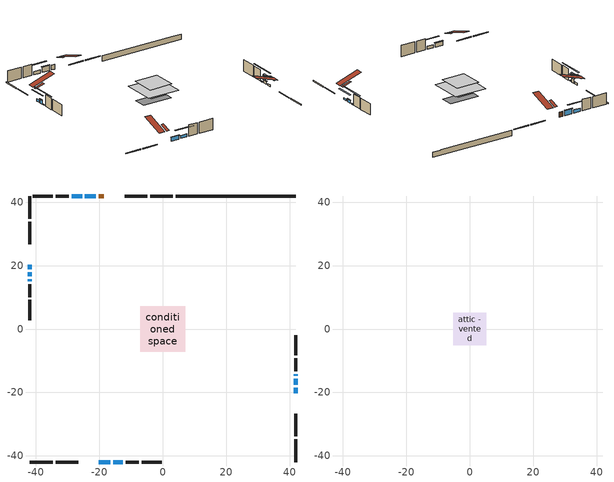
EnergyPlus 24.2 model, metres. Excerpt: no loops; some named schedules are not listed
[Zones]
conditioned space
 floor outside (Floor1 construction): -3.43,-3.43 -3.43,3.43 3.43,3.43 3.43,-3.43 z0.55
 floor adiabatic (AdiabaticFloorConstruction): -7.12,-7.12 -7.12,7.12 7.12,7.12 7.12,-7.12 z2.99
 floor foundation (Slab1 construction): -6.64,-2.81 -6.64,2.81 6.64,2.81 6.64,-2.81 z-1.74
 wall outside (RimJoist1 construction): 3.18,41.91 -4.02,41.91 / -41.91,-41.91 -34.71,-41.91 / -41.91,41.91 -41.91,34.71 / 41.91,-41.91 41.91,-34.71 z0.55:0.85
 wall outside (RimJoist2 construction): -4.95,41.91 -12.03,41.91 / -33.78,-41.91 -26.69,-41.91 / -41.91,33.78 -41.91,26.69 / 41.91,-33.78 41.91,-26.69 z0.55:0.85
 wall outside (AdiabaticWallConstruction 1): -18.54,41.91 -20.2,41.91 z0.55:2.58
 wall outside (AdiabaticWallConstruction): 41.91,-20.19 41.91,-18.44 z0.55:1.31; -41.91,20.19 -41.91,18.77 z0.55:1.48; 41.91,-17.51 41.91,-15.7 z0.55:1.73; -21.13,41.91 -24.5,41.91 z0.55:2.74; -20.19,-41.91 -16.47,-41.91 z0.55:2.17; -41.91,17.84 -41.91,16.56 z0.55:2.22; 41.91,-14.77 41.91,-14.22 / -41.91,15.63 -41.91,15.07 z0.55:0.91; -25.43,41.91 -28.68,41.91 z0.55:1.96; -15.54,-41.91 -12.61,-41.91 z0.55:1.82
 wall outside (Wall1 construction): -29.6,41.91 -33.68,41.91 / -11.68,-41.91 -7.61,-41.91 / -41.91,14.15 -41.91,10.08 / 41.91,-13.29 41.91,-9.22 z0.55:5.43
 wall outside (Wall2 construction): -34.61,41.91 -40.98,41.91 / -6.68,-41.91 -0.31,-41.91 / -41.91,9.15 -41.91,2.77 / 41.91,-8.29 41.91,-1.92 z0.55:5.43
 wall foundation (FoundationWall1 construction): 4.11,41.91,-1.74 4.11,41.91,0.55 38.13,41.91,0.55 38.13,41.91,0.44 41.91,41.91,0.44 41.91,41.91,-1.74
 window (WindowConstruction): 41.91,-20.19 41.91,-18.44 z0.55:1.31
 window (WindowConstruction 3): -41.91,20.19 -41.91,18.77 z0.55:1.48
 window (WindowConstruction 4): 41.91,-17.51 41.91,-15.7 z0.55:1.73
 window (WindowConstruction 5): -21.13,41.91 -24.5,41.91 z0.55:2.74
 window (WindowConstruction 6): -20.19,-41.91 -16.47,-41.91 z0.55:2.17
 window (WindowConstruction 7): -41.91,17.84 -41.91,16.56 z0.55:2.22
 window (WindowConstruction 8): 41.91,-14.77 41.91,-14.22 z0.55:0.91
 window (WindowConstruction 9): -41.91,15.63 -41.91,15.08 z0.55:0.91
 window (WindowConstruction 1): -25.43,41.91 -28.67,41.91 z0.55:1.96
 window (WindowConstruction 2): -15.54,-41.91 -12.61,-41.91 z0.55:1.82
 door (Door): -18.54,41.91 -20.2,41.91 z0.55:2.58
 ceiling adiabatic (AdiabaticFloorConstruction): 7.12,-7.12 7.12,7.12 -7.12,7.12 -7.12,-7.12 z2.99
 roof outside (Roof2 construction): -17.61,41.91,5.43 -17.61,37.92,6.75 -16.56,37.92,6.75 -16.56,41.91,5.43; -21.12,-41.91,5.43 -21.12,-37.92,6.75 -22.17,-37.92,6.75 -22.17,-41.91,5.43; -41.91,21.12,5.43 -37.92,21.12,6.75 -37.92,22.17,6.75 -41.91,22.17,5.43; 41.91,-21.12,5.43 37.92,-21.12,6.75 37.92,-22.17,6.75 41.91,-22.17,5.43
attic - vented
 floor to conditioned space (Floor2 construction Reversed): -5.19,-5.19 -5.19,5.19 5.19,5.19 5.19,-5.19 z5.43
 roof outside (Roof1 construction): -15.63,41.91,5.43 -15.63,31.79,8.8 -12.96,31.79,8.8 -12.96,41.91,5.43; -23.1,-41.91,5.43 -23.1,-31.79,8.8 -25.76,-31.79,8.8 -25.76,-41.91,5.43; -41.91,23.1,5.43 -31.79,23.1,8.8 -31.79,25.76,8.8 -41.91,25.76,5.43; 41.91,-23.1,5.43 31.79,-23.1,8.8 31.79,-25.76,8.8 41.91,-25.76,5.43
shading: 41.91,-15.5 41.91,-23.13 42.32,-23.13 42.32,-15.5 z4.25; -41.91,15.83 -41.91,23.13 -42.32,23.13 -42.32,15.83 z4.42; 41.91,-15.5 41.91,-17.71 42.32,-17.71 42.32,-15.5 z1.93; -24.7,41.91 -20.93,41.91 -20.93,42.32 -24.7,42.32 z2.95; -16.26,-41.91 -20.39,-41.91 -20.39,-42.32 -16.26,-42.32 z2.37; -41.91,16.36 -41.91,18.04 -42.32,18.04 -42.32,16.36 z2.42; 41.91,-8.84 41.91,-20.15 42.32,-20.15 42.32,-8.84 z6.29; -41.91,9.7 -41.91,21.01 -42.32,21.01 -42.32,9.7 z6.29; -31.62,41.91 -22.49,41.91 -22.49,42.32 -31.62,42.32 z4.9; -9.67,-41.91 -18.48,-41.91 -18.48,-42.32 -9.67,-42.32 z4.76
[Building]
Building 1: Terrain=Suburbs
[Site:Location]
Toronto Intl AP_ON: Latitude {deg}=43.68; Longitude {deg}=-79.63; Time Zone {hr}=-5; Elevation {m}=173; Keep Site Location Information=Yes
[Site:GroundTemperature:Shallow]
4.59119, 2.66285, 2.50842, 3.42352, 7.09712, 10.7536, 13.9236, 15.9317, 16.1023, 14.4691, 11.3799, 7.83558
[Site:WaterMainsTemperature]
Calculation Method=Schedule; Temperature Schedule=mains temperature schedule
[Material] Roughness=Rough; Thermal Absorptance=0.9
Name | Thickness {m} | Conductivity {W/m-K} | Density {kg/m3} | Specific Heat {J/kg-K} | Solar Absorptance | Visible Absorptance
asphalt or fiberglass shingles | 0.00635 | 0.162714 | 1121.4 | 1465.45 | 0.4 | 0.4
ceiling loosefill ins | 0.169333 | 0.0480833 | 16.02 | 1046.75 | 0.7 | 0.7
ceiling stud and cavity | 0.1397 | 0.138459 | 65.682 | 1177.47 | 0.7 | 0.7
concrete 4.0 in. | 0.1016 | 1.803125 | 2242.8 | 837.4 | 0.7 | 0.7
concrete 8.0 in. | 0.2032 | 1.803125 | 2242.8 | 837.4 | 0.7 | 0.7
door material | 0.04445 | 0.053851 | 512.64 | 1214.23 | 0.7 | 0.7
exterior vertical ins | 0.0357255 | 0.029427 | 32.04 | 1214.23 | 0.7 | 0.7
floor covering | 0.0127 | 0.0433444 | 54.468 | 1339.84 | 0.6 | 0.6
floor rigid ins | 0.103632 | 0.029427 | 32.04 | 1214.23 | 0.7 | 0.7
floor rigid ins 1; wall rigid ins 1 | 0.512978 | 0.029427 | 32.04 | 1214.23 | 0.7 | 0.7
floor stud and cavity | 0.1397 | 0.143158 | 92.3553 | 1139.71 | 0.7 | 0.7
floor stud and cavity 1 | 0.1397 | 1.75129 | 37.0049 | 1207.88 | 0.7 | 0.7
furniture material conditioned space 1 | 0.1524 | 0.115458 | 640.8 | 1214.23 | 0.6 | 0.6
gypsum board | 0.0127 | 0.160291 | 801 | 837.4 | 0.6 | 0.6
gypsum board 1 | 0.0127 | 0.160291 | 801 | 837.4 | 0.7 | 0.7
osb sheathing 0.5 in. | 0.0127 | 0.115458 | 512.64 | 1214.23 | 0.7 | 0.7
osb sheathing 0.75 in. | 0.01905 | 0.115458 | 512.64 | 1214.23 | 0.7 | 0.7
osb sheathing 2.0 in. | 0.0508 | 0.115458 | 512.64 | 1214.23 | 0.7 | 0.7
rim joist rigid ins; roof rigid ins; wall rigid ins | 0.051816 | 0.029427 | 32.04 | 1214.23 | 0.7 | 0.7
rim joist stud and cavity | 0.0508 | 0.0405436 | 125.044 | 1163.47 | 0.6 | 0.6
rim joist stud and cavity 1 | 0.0508 | 0.0346513 | 125.044 | 1163.47 | 0.6 | 0.6
roof stud and cavity | 0.2032 | 0.219482 | 78.34581 | 1123.46 | 0.7 | 0.7
wall stud and cavity | 0.1397 | 0.158678 | 139.0536 | 1170.24 | 0.7 | 0.7
wall stud and cavity 1 | 0.1397 | 0.153758 | 139.0536 | 1170.24 | 0.7 | 0.7
wall stud and cavity 2 | 0.0889 | 0.380278 | 52.3479 | 1209.89 | 0.7 | 0.7
wall stud and cavity 3 | 0.0889 | 0.391764 | 83.0341 | 1211.67 | 0.7 | 0.7
wood siding | 0.0254 | 0.102417 | 544.68 | 1172.36 | 0.4 | 0.4
wood siding 1; wood siding 2; wood siding 3 | 0.0254 | 0.102417 | 544.68 | 1172.36 | 0.7 | 0.7
[WindowMaterial:SimpleGlazingSystem]
Name | U-Factor {W/m2-K} | Solar Heat Gain Coefficient
WindowMaterial | 2.992306 | 0.59
WindowMaterial 1 | 2.92076 | 0.67
WindowMaterial 2 | 2.93098 | 0.66
WindowMaterial 3 | 2.96619 | 0.62
WindowMaterial 4 | 2.938365 | 0.65
WindowMaterial 5 | 2.88386 | 0.7
WindowMaterial 6 | 2.9077 | 0.68
WindowMaterial 7 | 2.90486 | 0.68
WindowMaterial 8 | 3.07407 | 0.43
WindowMaterial 9 | 5.783043 | 0.53
[Construction]
AdiabaticFloorConstruction: floor stud and cavity 1, floor rigid ins 1, osb sheathing 0.75 in., floor covering
AdiabaticWallConstruction: wood siding 2, wall rigid ins 1, wall stud and cavity 2, gypsum board
AdiabaticWallConstruction 1: wood siding 3, wall rigid ins 1, wall stud and cavity 2, gypsum board
Door: door material
Floor1 construction: floor stud and cavity, floor rigid ins, osb sheathing 0.75 in., floor covering
Floor2 construction Reversed: gypsum board, ceiling stud and cavity, ceiling loosefill ins
FoundationWall1 construction: concrete 8.0 in., gypsum board 1
furniture construction conditioned space 1: furniture material conditioned space 1
PartitionWallConstruction: gypsum board, wall stud and cavity 3, gypsum board
RimJoist1 construction: wood siding 1, rim joist rigid ins, osb sheathing 2.0 in., rim joist stud and cavity
RimJoist2 construction: wood siding 1, rim joist rigid ins, osb sheathing 2.0 in., rim joist stud and cavity 1
Roof1 construction: asphalt or fiberglass shingles
Roof2 construction: asphalt or fiberglass shingles, roof rigid ins, osb sheathing 0.75 in., roof stud and cavity, gypsum board
Slab1 construction: concrete 4.0 in.
Wall1 construction: wood siding, wall rigid ins, osb sheathing 0.5 in., wall stud and cavity, gypsum board
Wall2 construction: wood siding, wall rigid ins, osb sheathing 0.5 in., wall stud and cavity 1, gypsum board
WindowConstruction: WindowMaterial
WindowConstruction 1: WindowMaterial 1
WindowConstruction 2: WindowMaterial 2
WindowConstruction 3: WindowMaterial 3
WindowConstruction 4: WindowMaterial 4
WindowConstruction 5: WindowMaterial 5
WindowConstruction 6: WindowMaterial 6
WindowConstruction 7: WindowMaterial 7
WindowConstruction 8: WindowMaterial 8
WindowConstruction 9: WindowMaterial 9
[Zone] Multiplier=1; Part of Total Floor Area=Yes
Name | Volume {m3}
attic - vented | 59.0473
conditioned space | 750.3
[Space]
Name | Zone | Volume {m3}
attic - vented 1 | attic - vented | 59.0473
conditioned space 1 | conditioned space | 750.3
[ZoneInfiltration:EffectiveLeakageArea]
infil attic - vented 1: Zone or Space=attic - vented 1; Schedule=Always On Discrete; Effective Air Leakage Area {cm2}=4463.59; Stack Coefficient=0.000234484; Wind Coefficient=1.03461e-05
[ZoneMixing]
whole house fan mix: Zone or Space=attic - vented; Schedule=Always On Continuous; Design Flow Rate Calculation Method=Flow/Zone; Design Flow Rate {m3/s}=0; Source Zone or Space=conditioned space
[SurfaceProperty:ExposedFoundationPerimeter]
Slab1: Exposed Perimeter Calculation Method=TotalExposedPerimeter; Total Exposed Perimeter {m}=37.795
[InternalMass] Zone or ZoneList=conditioned space; Space or SpaceList=conditioned space 1
Name | Construction | Surface Area {m2}
furniture mass conditioned space 1 | furniture construction conditioned space 1 | 129.912
partition wall mass | PartitionWallConstruction | 324.78
[Lights]
interior lighting: Zone or ZoneList or Space or SpaceList=conditioned space 1; Schedule=interior lighting schedule; Design Level Calculation Method=LightingLevel; Lighting Level {W}=343.2; Return Air Fraction=0; Fraction Radiant=0.6; Fraction Visible=0.2; Fraction Replaceable=1
[People]
occupants: Zone or ZoneList or Space or SpaceList=conditioned space 1; Number of People Schedule=occupants schedule; Number of People Calculation Method=People; Number of People=3; Fraction Radiant=0.314171; Sensible Heat Fraction=0.56303; Activity Level Schedule=occupants activity schedule; Carbon Dioxide Generation Rate {m3/s-W}=0; Enable ASHRAE 55 Comfort Warnings=No; Mean Radiant Temperature Calculation Type=EnclosureAveraged
[ElectricEquipment] Zone or ZoneList or Space or SpaceList=conditioned space 1; Design Level Calculation Method=EquipmentLevel
Name | Schedule | Design Level {W} | Fraction Latent | Fraction Radiant | Fraction Lost
clothes dryer | clothes dryer schedule | 140.772 | 0.015 | 0.081 | 0.85
clothes washer | clothes washer schedule | 32.1985 | 0.03 | 0.162 | 0.7
cooking range | cooking range schedule | 215.147 | 0.08 | 0.432 | 0.2
dishwasher | dishwasher schedule | 66.8632 | 0.3 | 0.18 | 0.4
fridge | fridge schedule | 72.9452 | 0 | 0.6 | 0
mech vent bath fan 0 | mech vent bath fan 0 schedule | 50.2 | 0 | 0 | 1
mech vent bath fan 1 | mech vent bath fan 1 schedule | 50.2 | 0 | 0 | 1
mech vent bath fan 2 | mech vent bath fan 2 schedule | 50.2 | 0 | 0 | 1
mech vent house fan | mech vent house fan schedule | 0 | 0 | 0 | 1
mech vent house fan cfis | mech vent house fan cfis schedule | 0 | 0 | 0 | 0
mech vent range fan 0 | mech vent range fan 0 schedule | 57 | 0 | 0 | 1
misc plug loads | misc plug loads schedule | 494.7 | 0.045 | 0.513 | 0.1
whole house fan | Always On Discrete | 0 | 0 | 0 | 1
[OtherEquipment] Zone or ZoneList or Space or SpaceList=conditioned space 1; Design Level Calculation Method=EquipmentLevel
Name | Fuel Type | Schedule | Design Level {W} | Fraction Latent | Fraction Radiant | Fraction Lost
clothes dryer 1 | Electricity | clothes dryer schedule | 0 | 0.015 | 0.081 | 0.85
cooking range 1 | Electricity | cooking range schedule | 0 | 0.08 | 0.432 | 0.2
general water use latent | None | general water use schedule | 62.594 | 1 | 0 | 0
general water use sensible | None | general water use schedule | -61.6891 | 0 | 0.6 | 0
mech vent house fan latent load | None | Always On Discrete | 0 | 1 | 0 | 0
mech vent house fan sensible load | None | Always On Discrete | 0 | 0 | 0 | 0
water heater energy adjustment1 | NaturalGas | Always On Discrete | 0.01 | 0 | 0 | 1
[ZoneInfiltration:DesignFlowRate] Zone or ZoneList or Space or SpaceList=conditioned space 1; Schedule=Always On Discrete; Design Flow Rate Calculation Method=Flow/Zone; Design Flow Rate {m3/s}=0
infil flow; natural vent flow; whole house fan flow
[Foundation:Kiva]
Foundation Kiva 1: Initial Indoor Air Temperature {C}=18; Wall Height Above Grade {m}=0.549981; Wall Depth Below Slab {m}=0.2032; Custom Block Material Name 1=exterior vertical ins; Custom Block Depth 1 {m}=2.28999; Custom Block X Position 1 {m}=0.2159; Custom Block Z Position 1 {m}=0
[Foundation:Kiva:Settings]
Soil Conductivity {W/m-K}=0.849921; Soil Density {kg/m3}=1842.3; Soil Specific Heat {J/kg-K}=418.7; Ground Solar Absorptivity=0.9; Ground Thermal Absorptivity=0.9; Ground Surface Roughness {m}=0.03; Far-Field Width {m}=40; Deep-Ground Boundary Condition=ZeroFlux; Deep-Ground Depth {m}=40; Minimum Cell Dimension {m}=0.2; Maximum Cell Growth Coefficient=3; Simulation Timestep=Timestep
[Exterior:Lights]
exterior lighting: Schedule=exterior lighting schedule; Design Level {W}=75.6
[Schedule:Constant]
Name | Hourly Value
Always On Continuous; mech vent house fan schedule; mech vent house fan cfis schedule; Always On Discrete | 1
occupants activity schedule | 117.228
fridge schedule | 0
[Schedule:Week:Daily]
interior lighting schedule Week Rule - Jan1-Jan27: interior lighting schedule day, interior lighting schedule day, interior lighting schedule day, interior lighting schedule day, interior lighting schedule day, interior lighting schedule day, interior lighting schedule day, interior lighting schedule default day, interior lighting schedule default day, interior lighting schedule default day, interior lighting schedule default day, interior lighting schedule default day
interior lighting schedule Week Rule - Jan28-Feb3: interior lighting schedule day, interior lighting schedule day, interior lighting schedule day, interior lighting schedule day, interior lighting schedule day 1, interior lighting schedule day 1, interior lighting schedule day 1, interior lighting schedule default day, interior lighting schedule default day, interior lighting schedule default day, interior lighting schedule default day, interior lighting schedule default day
interior lighting schedule Week Rule - Feb4-Feb24: interior lighting schedule day 1, interior lighting schedule day 1, interior lighting schedule day 1, interior lighting schedule day 1, interior lighting schedule day 1, interior lighting schedule day 1, interior lighting schedule day 1, interior lighting schedule default day, interior lighting schedule default day, interior lighting schedule default day, interior lighting schedule default day, interior lighting schedule default day
interior lighting schedule Week Rule - Feb25-Mar3: interior lighting schedule day 1, interior lighting schedule day 1, interior lighting schedule day 1, interior lighting schedule day 1, interior lighting schedule day 2, interior lighting schedule day 2, interior lighting schedule day 2, interior lighting schedule default day, interior lighting schedule default day, interior lighting schedule default day, interior lighting schedule default day, interior lighting schedule default day
interior lighting schedule Week Rule - Mar4-Mar31: interior lighting schedule day 2, interior lighting schedule day 2, interior lighting schedule day 2, interior lighting schedule day 2, interior lighting schedule day 2, interior lighting schedule day 2, interior lighting schedule day 2, interior lighting schedule default day, interior lighting schedule default day, interior lighting schedule default day, interior lighting schedule default day, interior lighting schedule default day
interior lighting schedule Week Rule - Apr1-Apr28: interior lighting schedule day 3, interior lighting schedule day 3, interior lighting schedule day 3, interior lighting schedule day 3, interior lighting schedule day 3, interior lighting schedule day 3, interior lighting schedule day 3, interior lighting schedule default day, interior lighting schedule default day, interior lighting schedule default day, interior lighting schedule default day, interior lighting schedule default day
interior lighting schedule Week Rule - Apr29-May5: interior lighting schedule day 3, interior lighting schedule day 3, interior lighting schedule day 4, interior lighting schedule day 4, interior lighting schedule day 4, interior lighting schedule day 4, interior lighting schedule day 4, interior lighting schedule default day, interior lighting schedule default day, interior lighting schedule default day, interior lighting schedule default day, interior lighting schedule default day
interior lighting schedule Week Rule - May6-May26: interior lighting schedule day 4, interior lighting schedule day 4, interior lighting schedule day 4, interior lighting schedule day 4, interior lighting schedule day 4, interior lighting schedule day 4, interior lighting schedule day 4, interior lighting schedule default day, interior lighting schedule default day, interior lighting schedule default day, interior lighting schedule default day, interior lighting schedule default day
interior lighting schedule Week Rule - May27-Jun2: interior lighting schedule day 4, interior lighting schedule day 4, interior lighting schedule day 4, interior lighting schedule day 4, interior lighting schedule day 4, interior lighting schedule day 5, interior lighting schedule day 5, interior lighting schedule default day, interior lighting schedule default day, interior lighting schedule default day, interior lighting schedule default day, interior lighting schedule default day
interior lighting schedule Week Rule - Jun3-Jun30: interior lighting schedule day 5, interior lighting schedule day 5, interior lighting schedule day 5, interior lighting schedule day 5, interior lighting schedule day 5, interior lighting schedule day 5, interior lighting schedule day 5, interior lighting schedule default day, interior lighting schedule default day, interior lighting schedule default day, interior lighting schedule default day, interior lighting schedule default day
interior lighting schedule Week Rule - Jul1-Jul28: interior lighting schedule day 6, interior lighting schedule day 6, interior lighting schedule day 6, interior lighting schedule day 6, interior lighting schedule day 6, interior lighting schedule day 6, interior lighting schedule day 6, interior lighting schedule default day, interior lighting schedule default day, interior lighting schedule default day, interior lighting schedule default day, interior lighting schedule default day
interior lighting schedule Week Rule - Jul29-Aug4: interior lighting schedule day 6, interior lighting schedule day 6, interior lighting schedule day 6, interior lighting schedule day 7, interior lighting schedule day 7, interior lighting schedule day 7, interior lighting schedule day 7, interior lighting schedule default day, interior lighting schedule default day, interior lighting schedule default day, interior lighting schedule default day, interior lighting schedule default day
interior lighting schedule Week Rule - Aug5-Aug25: interior lighting schedule day 7, interior lighting schedule day 7, interior lighting schedule day 7, interior lighting schedule day 7, interior lighting schedule day 7, interior lighting schedule day 7, interior lighting schedule day 7, interior lighting schedule default day, interior lighting schedule default day, interior lighting schedule default day, interior lighting schedule default day, interior lighting schedule default day
interior lighting schedule Week Rule - Aug26-Sep1: interior lighting schedule day 7, interior lighting schedule day 7, interior lighting schedule day 7, interior lighting schedule day 7, interior lighting schedule day 7, interior lighting schedule day 7, interior lighting schedule day 8, interior lighting schedule default day, interior lighting schedule default day, interior lighting schedule default day, interior lighting schedule default day, interior lighting schedule default day
interior lighting schedule Week Rule - Sep2-Sep29: interior lighting schedule day 8, interior lighting schedule day 8, interior lighting schedule day 8, interior lighting schedule day 8, interior lighting schedule day 8, interior lighting schedule day 8, interior lighting schedule day 8, interior lighting schedule default day, interior lighting schedule default day, interior lighting schedule default day, interior lighting schedule default day, interior lighting schedule default day
interior lighting schedule Week Rule - Sep30-Oct6: interior lighting schedule day 8, interior lighting schedule day 9, interior lighting schedule day 9, interior lighting schedule day 9, interior lighting schedule day 9, interior lighting schedule day 9, interior lighting schedule day 9, interior lighting schedule default day, interior lighting schedule default day, interior lighting schedule default day, interior lighting schedule default day, interior lighting schedule default day
interior lighting schedule Week Rule - Oct7-Oct27: interior lighting schedule day 9, interior lighting schedule day 9, interior lighting schedule day 9, interior lighting schedule day 9, interior lighting schedule day 9, interior lighting schedule day 9, interior lighting schedule day 9, interior lighting schedule default day, interior lighting schedule default day, interior lighting schedule default day, interior lighting schedule default day, interior lighting schedule default day
interior lighting schedule Week Rule - Oct28-Nov3: interior lighting schedule day 9, interior lighting schedule day 9, interior lighting schedule day 9, interior lighting schedule day 9, interior lighting schedule day 10, interior lighting schedule day 10, interior lighting schedule day 10, interior lighting schedule default day, interior lighting schedule default day, interior lighting schedule default day, interior lighting schedule default day, interior lighting schedule default day
interior lighting schedule Week Rule - Nov4-Nov24: interior lighting schedule day 10, interior lighting schedule day 10, interior lighting schedule day 10, interior lighting schedule day 10, interior lighting schedule day 10, interior lighting schedule day 10, interior lighting schedule day 10, interior lighting schedule default day, interior lighting schedule default day, interior lighting schedule default day, interior lighting schedule default day, interior lighting schedule default day
interior lighting schedule Week Rule - Nov25-Dec1: interior lighting schedule day 10, interior lighting schedule day 10, interior lighting schedule day 10, interior lighting schedule day 10, interior lighting schedule day 10, interior lighting schedule day 10, interior lighting schedule day 11, interior lighting schedule default day, interior lighting schedule default day, interior lighting schedule default day, interior lighting schedule default day, interior lighting schedule default day
interior lighting schedule Week Rule - Dec2-Dec31: interior lighting schedule day 11, interior lighting schedule day 11, interior lighting schedule day 11, interior lighting schedule day 11, interior lighting schedule day 11, interior lighting schedule day 11, interior lighting schedule day 11, interior lighting schedule default day, interior lighting schedule default day, interior lighting schedule default day, interior lighting schedule default day, interior lighting schedule default day
occupants schedule Week Rule - Jan1-Dec31: occupants schedule day, occupants schedule day, occupants schedule day, occupants schedule day, occupants schedule day, occupants schedule day, occupants schedule day, occupants schedule default day, occupants schedule default day, occupants schedule default day, occupants schedule default day, occupants schedule default day
clothes dryer schedule Week Rule - Jan1-Dec31: clothes dryer schedule day, clothes dryer schedule day, clothes dryer schedule day, clothes dryer schedule day, clothes dryer schedule day, clothes dryer schedule day, clothes dryer schedule day, clothes dryer schedule default day, clothes dryer schedule default day, clothes dryer schedule default day, clothes dryer schedule default day, clothes dryer schedule default day
clothes washer schedule Week Rule - Jan1-Dec31: clothes washer schedule day, clothes washer schedule day, clothes washer schedule day, clothes washer schedule day, clothes washer schedule day, clothes washer schedule day, clothes washer schedule day, clothes washer schedule default day, clothes washer schedule default day, clothes washer schedule default day, clothes washer schedule default day, clothes washer schedule default day
cooking range schedule Week Rule - Jan1-Dec31: cooking range schedule day, cooking range schedule day, cooking range schedule day, cooking range schedule day, cooking range schedule day, cooking range schedule day, cooking range schedule day, cooking range schedule default day, cooking range schedule default day, cooking range schedule default day, cooking range schedule default day, cooking range schedule default day
dishwasher schedule Week Rule - Jan1-Dec31: dishwasher schedule day, dishwasher schedule day, dishwasher schedule day, dishwasher schedule day, dishwasher schedule day, dishwasher schedule day, dishwasher schedule day, dishwasher schedule default day, dishwasher schedule default day, dishwasher schedule default day, dishwasher schedule default day, dishwasher schedule default day
mech vent bath fan 0 schedule Week Rule - Jan1-Dec31: mech vent bath fan 0 schedule day, mech vent bath fan 0 schedule day, mech vent bath fan 0 schedule day, mech vent bath fan 0 schedule day, mech vent bath fan 0 schedule day, mech vent bath fan 0 schedule day, mech vent bath fan 0 schedule day, mech vent bath fan 0 schedule default day, mech vent bath fan 0 schedule default day, mech vent bath fan 0 schedule default day, mech vent bath fan 0 schedule default day, mech vent bath fan 0 schedule default day
mech vent bath fan 1 schedule Week Rule - Jan1-Dec31: mech vent bath fan 1 schedule day, mech vent bath fan 1 schedule day, mech vent bath fan 1 schedule day, mech vent bath fan 1 schedule day, mech vent bath fan 1 schedule day, mech vent bath fan 1 schedule day, mech vent bath fan 1 schedule day, mech vent bath fan 1 schedule default day, mech vent bath fan 1 schedule default day, mech vent bath fan 1 schedule default day, mech vent bath fan 1 schedule default day, mech vent bath fan 1 schedule default day
mech vent bath fan 2 schedule Week Rule - Jan1-Dec31: mech vent bath fan 2 schedule day, mech vent bath fan 2 schedule day, mech vent bath fan 2 schedule day, mech vent bath fan 2 schedule day, mech vent bath fan 2 schedule day, mech vent bath fan 2 schedule day, mech vent bath fan 2 schedule day, mech vent bath fan 2 schedule default day, mech vent bath fan 2 schedule default day, mech vent bath fan 2 schedule default day, mech vent bath fan 2 schedule default day, mech vent bath fan 2 schedule default day
mech vent range fan 0 schedule Week Rule - Jan1-Dec31: mech vent range fan 0 schedule day, mech vent range fan 0 schedule day, mech vent range fan 0 schedule day, mech vent range fan 0 schedule day, mech vent range fan 0 schedule day, mech vent range fan 0 schedule day, mech vent range fan 0 schedule day, mech vent range fan 0 schedule default day, mech vent range fan 0 schedule default day, mech vent range fan 0 schedule default day, mech vent range fan 0 schedule default day, mech vent range fan 0 schedule default day
misc plug loads schedule Week Rule - Jan1-Dec31: misc plug loads schedule day, misc plug loads schedule day, misc plug loads schedule day, misc plug loads schedule day, misc plug loads schedule day, misc plug loads schedule day, misc plug loads schedule day, misc plug loads schedule default day, misc plug loads schedule default day, misc plug loads schedule default day, misc plug loads schedule default day, misc plug loads schedule default day
general water use schedule Week Rule - Jan1-Dec31: general water use schedule day, general water use schedule day, general water use schedule day, general water use schedule day, general water use schedule day, general water use schedule day, general water use schedule day, general water use schedule default day, general water use schedule default day, general water use schedule default day, general water use schedule default day, general water use schedule default day
exterior lighting schedule Week Rule - Jan1-Jan27: exterior lighting schedule day, exterior lighting schedule day, exterior lighting schedule day, exterior lighting schedule day, exterior lighting schedule day, exterior lighting schedule day, exterior lighting schedule day, exterior lighting schedule default day, exterior lighting schedule default day, exterior lighting schedule default day, exterior lighting schedule default day, exterior lighting schedule default day
exterior lighting schedule Week Rule - Jan28-Feb3: exterior lighting schedule day, exterior lighting schedule day, exterior lighting schedule day, exterior lighting schedule day, exterior lighting schedule day 1, exterior lighting schedule day 1, exterior lighting schedule day 1, exterior lighting schedule default day, exterior lighting schedule default day, exterior lighting schedule default day, exterior lighting schedule default day, exterior lighting schedule default day
exterior lighting schedule Week Rule - Feb4-Feb24: exterior lighting schedule day 1, exterior lighting schedule day 1, exterior lighting schedule day 1, exterior lighting schedule day 1, exterior lighting schedule day 1, exterior lighting schedule day 1, exterior lighting schedule day 1, exterior lighting schedule default day, exterior lighting schedule default day, exterior lighting schedule default day, exterior lighting schedule default day, exterior lighting schedule default day
exterior lighting schedule Week Rule - Feb25-Mar3: exterior lighting schedule day 1, exterior lighting schedule day 1, exterior lighting schedule day 1, exterior lighting schedule day 1, exterior lighting schedule day 2, exterior lighting schedule day 2, exterior lighting schedule day 2, exterior lighting schedule default day, exterior lighting schedule default day, exterior lighting schedule default day, exterior lighting schedule default day, exterior lighting schedule default day
exterior lighting schedule Week Rule - Mar4-Mar31: exterior lighting schedule day 2, exterior lighting schedule day 2, exterior lighting schedule day 2, exterior lighting schedule day 2, exterior lighting schedule day 2, exterior lighting schedule day 2, exterior lighting schedule day 2, exterior lighting schedule default day, exterior lighting schedule default day, exterior lighting schedule default day, exterior lighting schedule default day, exterior lighting schedule default day
exterior lighting schedule Week Rule - Apr1-Apr28: exterior lighting schedule day 3, exterior lighting schedule day 3, exterior lighting schedule day 3, exterior lighting schedule day 3, exterior lighting schedule day 3, exterior lighting schedule day 3, exterior lighting schedule day 3, exterior lighting schedule default day, exterior lighting schedule default day, exterior lighting schedule default day, exterior lighting schedule default day, exterior lighting schedule default day
exterior lighting schedule Week Rule - Apr29-May5: exterior lighting schedule day 3, exterior lighting schedule day 3, exterior lighting schedule day 4, exterior lighting schedule day 4, exterior lighting schedule day 4, exterior lighting schedule day 4, exterior lighting schedule day 4, exterior lighting schedule default day, exterior lighting schedule default day, exterior lighting schedule default day, exterior lighting schedule default day, exterior lighting schedule default day
exterior lighting schedule Week Rule - May6-May26: exterior lighting schedule day 4, exterior lighting schedule day 4, exterior lighting schedule day 4, exterior lighting schedule day 4, exterior lighting schedule day 4, exterior lighting schedule day 4, exterior lighting schedule day 4, exterior lighting schedule default day, exterior lighting schedule default day, exterior lighting schedule default day, exterior lighting schedule default day, exterior lighting schedule default day
exterior lighting schedule Week Rule - May27-Jun2: exterior lighting schedule day 4, exterior lighting schedule day 4, exterior lighting schedule day 4, exterior lighting schedule day 4, exterior lighting schedule day 4, exterior lighting schedule day 5, exterior lighting schedule day 5, exterior lighting schedule default day, exterior lighting schedule default day, exterior lighting schedule default day, exterior lighting schedule default day, exterior lighting schedule default day
exterior lighting schedule Week Rule - Jun3-Jun30: exterior lighting schedule day 5, exterior lighting schedule day 5, exterior lighting schedule day 5, exterior lighting schedule day 5, exterior lighting schedule day 5, exterior lighting schedule day 5, exterior lighting schedule day 5, exterior lighting schedule default day, exterior lighting schedule default day, exterior lighting schedule default day, exterior lighting schedule default day, exterior lighting schedule default day
exterior lighting schedule Week Rule - Jul1-Jul28: exterior lighting schedule day 6, exterior lighting schedule day 6, exterior lighting schedule day 6, exterior lighting schedule day 6, exterior lighting schedule day 6, exterior lighting schedule day 6, exterior lighting schedule day 6, exterior lighting schedule default day, exterior lighting schedule default day, exterior lighting schedule default day, exterior lighting schedule default day, exterior lighting schedule default day
exterior lighting schedule Week Rule - Jul29-Aug4: exterior lighting schedule day 6, exterior lighting schedule day 6, exterior lighting schedule day 6, exterior lighting schedule day 7, exterior lighting schedule day 7, exterior lighting schedule day 7, exterior lighting schedule day 7, exterior lighting schedule default day, exterior lighting schedule default day, exterior lighting schedule default day, exterior lighting schedule default day, exterior lighting schedule default day
exterior lighting schedule Week Rule - Aug5-Aug25: exterior lighting schedule day 7, exterior lighting schedule day 7, exterior lighting schedule day 7, exterior lighting schedule day 7, exterior lighting schedule day 7, exterior lighting schedule day 7, exterior lighting schedule day 7, exterior lighting schedule default day, exterior lighting schedule default day, exterior lighting schedule default day, exterior lighting schedule default day, exterior lighting schedule default day
exterior lighting schedule Week Rule - Aug26-Sep1: exterior lighting schedule day 7, exterior lighting schedule day 7, exterior lighting schedule day 7, exterior lighting schedule day 7, exterior lighting schedule day 7, exterior lighting schedule day 7, exterior lighting schedule day 8, exterior lighting schedule default day, exterior lighting schedule default day, exterior lighting schedule default day, exterior lighting schedule default day, exterior lighting schedule default day
[Schedule:Year]
interior lighting schedule: interior lighting schedule Week Rule - Jan1-Jan27, 1, 1, 1, 27, interior lighting schedule Week Rule - Jan28-Feb3, 1, 28, 2, 3, interior lighting schedule Week Rule - Feb4-Feb24, 2, 4, 2, 24, interior lighting schedule Week Rule - Feb25-Mar3, 2, 25, 3, 3, interior lighting schedule Week Rule - Mar4-Mar31, 3, 4, 3, 31, interior lighting schedule Week Rule - Apr1-Apr28, 4, 1, 4, 28, interior lighting schedule Week Rule - Apr29-May5, 4, 29, 5, 5, interior lighting schedule Week Rule - May6-May26, 5, 6, 5, 26, interior lighting schedule Week Rule - May27-Jun2, 5, 27, 6, 2, interior lighting schedule Week Rule - Jun3-Jun30, 6, 3, 6, 30, interior lighting schedule Week Rule - Jul1-Jul28, 7, 1, 7, 28, interior lighting schedule Week Rule - Jul29-Aug4, 7, 29, 8, 4, interior lighting schedule Week Rule - Aug5-Aug25, 8, 5, 8, 25, interior lighting schedule Week Rule - Aug26-Sep1, 8, 26, 9, 1, interior lighting schedule Week Rule - Sep2-Sep29, 9, 2, 9, 29, interior lighting schedule Week Rule - Sep30-Oct6, 9, 30, 10, 6, interior lighting schedule Week Rule - Oct7-Oct27, 10, 7, 10, 27, interior lighting schedule Week Rule - Oct28-Nov3, 10, 28, 11, 3, interior lighting schedule Week Rule - Nov4-Nov24, 11, 4, 11, 24, interior lighting schedule Week Rule - Nov25-Dec1, 11, 25, 12, 1, interior lighting schedule Week Rule - Dec2-Dec31, 12, 2, 12, 31
occupants schedule: occupants schedule Week Rule - Jan1-Dec31, 1, 1, 12, 31
clothes dryer schedule: clothes dryer schedule Week Rule - Jan1-Dec31, 1, 1, 12, 31
clothes washer schedule: clothes washer schedule Week Rule - Jan1-Dec31, 1, 1, 12, 31
cooking range schedule: cooking range schedule Week Rule - Jan1-Dec31, 1, 1, 12, 31
dishwasher schedule: dishwasher schedule Week Rule - Jan1-Dec31, 1, 1, 12, 31
mech vent bath fan 0 schedule: mech vent bath fan 0 schedule Week Rule - Jan1-Dec31, 1, 1, 12, 31
mech vent bath fan 1 schedule: mech vent bath fan 1 schedule Week Rule - Jan1-Dec31, 1, 1, 12, 31
mech vent bath fan 2 schedule: mech vent bath fan 2 schedule Week Rule - Jan1-Dec31, 1, 1, 12, 31
mech vent range fan 0 schedule: mech vent range fan 0 schedule Week Rule - Jan1-Dec31, 1, 1, 12, 31
misc plug loads schedule: misc plug loads schedule Week Rule - Jan1-Dec31, 1, 1, 12, 31
general water use schedule: general water use schedule Week Rule - Jan1-Dec31, 1, 1, 12, 31
exterior lighting schedule: exterior lighting schedule Week Rule - Jan1-Jan27, 1, 1, 1, 27, exterior lighting schedule Week Rule - Jan28-Feb3, 1, 28, 2, 3, exterior lighting schedule Week Rule - Feb4-Feb24, 2, 4, 2, 24, exterior lighting schedule Week Rule - Feb25-Mar3, 2, 25, 3, 3, exterior lighting schedule Week Rule - Mar4-Mar31, 3, 4, 3, 31, exterior lighting schedule Week Rule - Apr1-Apr28, 4, 1, 4, 28, exterior lighting schedule Week Rule - Apr29-May5, 4, 29, 5, 5, exterior lighting schedule Week Rule - May6-May26, 5, 6, 5, 26, exterior lighting schedule Week Rule - May27-Jun2, 5, 27, 6, 2, exterior lighting schedule Week Rule - Jun3-Jun30, 6, 3, 6, 30, exterior lighting schedule Week Rule - Jul1-Jul28, 7, 1, 7, 28, exterior lighting schedule Week Rule - Jul29-Aug4, 7, 29, 8, 4, exterior lighting schedule Week Rule - Aug5-Aug25, 8, 5, 8, 25, exterior lighting schedule Week Rule - Aug26-Sep1, 8, 26, 9, 1, exterior lighting schedule Week Rule - Sep2-Sep29, 9, 2, 9, 29, exterior lighting schedule Week Rule - Sep30-Oct6, 9, 30, 10, 6, exterior lighting schedule Week Rule - Oct7-Oct27, 10, 7, 10, 27, exterior lighting schedule Week Rule - Oct28-Nov3, 10, 28, 11, 3, exterior lighting schedule Week Rule - Nov4-Nov24, 11, 4, 11, 24, exterior lighting schedule Week Rule - Nov25-Dec1, 11, 25, 12, 1, exterior lighting schedule Week Rule - Dec2-Dec31, 12, 2, 12, 31
[Schedule:Compact]
mains temperature schedule: Through: 01/01, For: AllDays, Until: 24:00, 8.43722, Through: 01/02, For: AllDays, Until: 24:00, 8.37111, Through: 01/03, For: AllDays, Until: 24:00, 8.30611, Through: 01/04, For: AllDays, Until: 24:00, 8.24222, Through: 01/05, For: AllDays, Until: 24:00, 8.17944, Through: 01/06, For: AllDays, Until: 24:00, 8.11833, Through: 01/07, For: AllDays, Until: 24:00, 8.05833, Through: 01/08, For: AllDays, Until: 24:00, 7.99944, Through: 01/09, For: AllDays, Until: 24:00, 7.94222, Through: 01/10, For: AllDays, Until: 24:00, 7.88611, Through: 01/11, For: AllDays, Until: 24:00, 7.83167, Through: 01/12, For: AllDays, Until: 24:00, 7.77833, Through: 01/13, For: AllDays, Until: 24:00, 7.72611, Through: 01/14, For: AllDays, Until: 24:00, 7.67556, Through: 01/15, For: AllDays, Until: 24:00, 7.62667, Through: 01/16, For: AllDays, Until: 24:00, 7.57889, Through: 01/17, For: AllDays, Until: 24:00, 7.53278, Through: 01/18, For: AllDays, Until: 24:00, 7.48778, Through: 01/19, For: AllDays, Until: 24:00, 7.44444, Through: 01/20, For: AllDays, Until: 24:00, 7.40278, Through: 01/21, For: AllDays, Until: 24:00, 7.36278, Through: 01/22, For: AllDays, Until: 24:00, 7.32389, Through: 01/23, For: AllDays, Until: 24:00, 7.28667, Through: 01/24, For: AllDays, Until: 24:00, 7.25056, Through: 01/25, For: AllDays, Until: 24:00, 7.21667, Through: 01/26, For: AllDays, Until: 24:00, 7.18389, Through: 01/27, For: AllDays, Until: 24:00, 7.15278, Through: 01/28, For: AllDays, Until: 24:00, 7.12333, Through: 01/29, For: AllDays, Until: 24:00, 7.09556, Through: 01/30, For: AllDays, Until: 24:00, 7.06944, Through: 01/31, For: AllDays, Until: 24:00, 7.04444, Through: 02/01, For: AllDays, Until: 24:00, 7.02167, Through: 02/02, For: AllDays, Until: 24:00, 7, Through: 02/03, For: AllDays, Until: 24:00, 6.98, Through: 02/04, For: AllDays, Until: 24:00, 6.96222, Through: 02/05, For: AllDays, Until: 24:00, 6.94556, Through: 02/06, For: AllDays, Until: 24:00, 6.93056, Through: 02/07, For: AllDays, Until: 24:00, 6.91722, Through: 02/08, For: AllDays, Until: 24:00, 6.90556, Through: 02/09, For: AllDays, Until: 24:00, 6.89556, Through: 02/10, For: AllDays, Until: 24:00, 6.88722, Through: 02/11, For: AllDays, Until: 24:00, 6.88056, Through: 02/12, For: AllDays, Until: 24:00, 6.875, Through: 02/13, For: AllDays, Until: 24:00, 6.87167, Through: 02/14, For: AllDays, Until: 24:00, 6.87, Through: 02/15, For: AllDays, Until: 24:00, 6.87, Through: 02/16, For: AllDays, Until: 24:00, 6.87167, Through: 02/17, For: AllDays, Until: 24:00, 6.875, Through: 02/18, For: AllDays, Until: 24:00, 6.88, Through: 02/19, For: AllDays, Until: 24:00, 6.88611, Through: 02/20, For: AllDays, Until: 24:00, 6.89444, Through: 02/21, For: AllDays, Until: 24:00, 6.90444, Through: 02/22, For: AllDays, Until: 24:00, 6.91611, Through: 02/23, For: AllDays, Until: 24:00, 6.92889, Through: 02/24, For: AllDays, Until: 24:00, 6.94389, Through: 02/25, For: AllDays, Until: 24:00, 6.96056, Through: 02/26, For: AllDays, Until: 24:00, 6.97833, Through: 02/27, For: AllDays, Until: 24:00, 6.99833, Through: 02/28, For: AllDays, Until: 24:00, 7.01944, Through: 03/01, For: AllDays, Until: 24:00, 7.04222, Through: 03/02, For: AllDays, Until: 24:00, 7.06667, Through: 03/03, For: AllDays, Until: 24:00, 7.09278, Through: 03/04, For: AllDays, Until: 24:00, 7.12056, Through: 03/05, For: AllDays, Until: 24:00, 7.15, Through: 03/06, For: AllDays, Until: 24:00, 7.18111, Through: 03/07, For: AllDays, Until: 24:00, 7.21333, Through: 03/08, For: AllDays, Until: 24:00, 7.24722, Through: 03/09, For: AllDays, Until: 24:00, 7.28278, Through: 03/10, For: AllDays, Until: 24:00, 7.32, Through: 03/11, For: AllDays, Until: 24:00, 7.35889, Through: 03/12, For: AllDays, Until: 24:00, 7.39889, Through: 03/13, For: AllDays, Until: 24:00, 7.44056, Through: 03/14, For: AllDays, Until: 24:00, 7.48389, Through: 03/15, For: AllDays, Until: 24:00, 7.52833, Through: 03/16, For: AllDays, Until: 24:00, 7.57444, Through: 03/17, For: AllDays, Until: 24:00, 7.62222, Through: 03/18, For: AllDays, Until: 24:00, 7.67111, Through: 03/19, For: AllDays, Until: 24:00, 7.72111, Through: 03/20, For: AllDays, Until: 24:00, 7.77333, Through: 03/21, For: AllDays, Until: 24:00, 7.82611, Through: 03/22, For: AllDays, Until: 24:00, 7.88111, Through: 03/23, For: AllDays, Until: 24:00, 7.93667, Through: 03/24, For: AllDays, Until: 24:00, 7.99389, Through: 03/25, For: AllDays, Until: 24:00, 8.05278, Through: 03/26, For: AllDays, Until: 24:00, 8.11278, Through: 03/27, For: AllDays, Until: 24:00, 8.17389, Through: 03/28, For: AllDays, Until: 24:00, 8.23611, Through: 03/29, For: AllDays, Until: 24:00, 8.3, Through: 03/30, For: AllDays, Until: 24:00, 8.365, Through: 03/31, For: AllDays, Until: 24:00, 8.43111, Through: 04/01, For: AllDays, Until: 24:00, 8.49833, Through: 04/02, For: AllDays, Until: 24:00, 8.56722, Through: 04/03, For: AllDays, Until: 24:00, 8.63667, Through: 04/04, For: AllDays, Until: 24:00, 8.70778, Through: 04/05, For: AllDays, Until: 24:00, 8.77944, Through: 04/06, For: AllDays, Until: 24:00, 8.85278, Through: 04/07, For: AllDays, Until: 24:00, 8.92667, Through: 04/08, For: AllDays, Until: 24:00, 9.00222, Through: 04/09, For: AllDays, Until: 24:00, 9.07833, Through: 04/10, For: AllDays, Until: 24:00, 9.15556, Through: 04/11, For: AllDays, Until: 24:00, 9.23389, Through: 04/12, For: AllDays, Until: 24:00, 9.31278, Through: 04/13, For: AllDays, Until: 24:00, 9.39278, Through: 04/14, For: AllDays, Until: 24:00, 9.47389, Through: 04/15, For: AllDays, Until: 24:00, 9.55611, Through: 04/16, For: AllDays, Until: 24:00, 9.63833, Through: 04/17, For: AllDays, Until: 24:00, 9.72222, Through: 04/18, For: AllDays, Until: 24:00, 9.80667, Through: 04/19, For: AllDays, Until: 24:00, 9.89167, Through: 04/20, For: AllDays, Until: 24:00, 9.97778, Through: 04/21, For: AllDays, Until: 24:00, 10.0644, Through: 04/22, For: AllDays, Until: 24:00, 10.1517, Through: 04/23, For: AllDays, Until: 24:00, 10.24, Through: 04/24, For: AllDays, Until: 24:00, 10.3289, Through: 04/25, For: AllDays, Until: 24:00, 10.4183, Through: 04/26, For: AllDays, Until: 24:00, 10.5083, Through: 04/27, For: AllDays, Until: 24:00, 10.5989, Through: 04/28, For: AllDays, Until: 24:00, 10.69, Through: 04/29, For: AllDays, Until: 24:00, 10.7817, Through: 04/30, For: AllDays, Until: 24:00, 10.8739, Through: 05/01, For: AllDays, Until: 24:00, 10.9667, Through: 05/02, For: AllDays, Until: 24:00, 11.0594, Through: 05/03, For: AllDays, Until: 24:00, 11.1533, Through: 05/04, For: AllDays, Until: 24:00, 11.2472, Through: 05/05, For: AllDays, Until: 24:00, 11.3411, Through: 05/06, For: AllDays, Until: 24:00, 11.4361, Through: 05/07, For: AllDays, Until: 24:00, 11.5306, Through: 05/08, For: AllDays, Until: 24:00, 11.6261, Through: 05/09, For: AllDays, Until: 24:00, 11.7217, Through: 05/10, For: AllDays, Until: 24:00, 11.8172, Through: 05/11, For: AllDays, Until: 24:00, 11.9128, Through: 05/12, For: AllDays, Until: 24:00, 12.0089, Through: 05/13, For: AllDays, Until: 24:00, 12.105, Through: 05/14, For: AllDays, Until: 24:00, 12.2017, Through: 05/15, For: AllDays, Until: 24:00, 12.2978, Through: 05/16, For: AllDays, Until: 24:00, 12.3944, Through: 05/17, For: AllDays, Until: 24:00, 12.4906, Through: 05/18, For: AllDays, Until: 24:00, 12.5872, Through: 05/19, For: AllDays, Until: 24:00, 12.6833, Through: 05/20, For: AllDays, Until: 24:00, 12.78, Through: 05/21, For: AllDays, Until: 24:00, 12.8761, Through: 05/22, For: AllDays, Until: 24:00, 12.9722, Through: 05/23, For: AllDays, Until: 24:00, 13.0683, Through: 05/24, For: AllDays, Until: 24:00, 13.1639, Through: 05/25, For: AllDays, Until: 24:00, 13.2594, Through: 05/26, For: AllDays, Until: 24:00, 13.355, Through: 05/27, For: AllDays, Until: 24:00, 13.45, Through: 05/28, For: AllDays, Until: 24:00, 13.545, Through: 05/29, For: AllDays, Until: 24:00, 13.6394, Through: 05/30, For: AllDays, Until: 24:00, 13.7333, Through: 05/31, For: AllDays, Until: 24:00, 13.8272, Through: 06/01, For: AllDays, Until: 24:00, 13.9206, Through: 06/02, For: AllDays, Until: 24:00, 14.0139, Through: 06/03, For: AllDays, Until: 24:00, 14.1061, Through: 06/04, For: AllDays, Until: 24:00, 14.1983, Through: 06/05, For: AllDays, Until: 24:00, 14.2894, Through: 06/06, For: AllDays, Until: 24:00, 14.3806, Through: 06/07, For: AllDays, Until: 24:00, 14.4711, Through: 06/08, For: AllDays, Until: 24:00, 14.5606, Through: 06/09, For: AllDays, Until: 24:00, 14.65, Through: 06/10, For: AllDays, Until: 24:00, 14.7383, Through: 06/11, For: AllDays, Until: 24:00, 14.8267, Through: 06/12, For: AllDays, Until: 24:00, 14.9133, Through: 06/13, For: AllDays, Until: 24:00, 15, Through: 06/14, For: AllDays, Until: 24:00, 15.0856, Through: 06/15, For: AllDays, Until: 24:00, 15.1706, Through: 06/16, For: AllDays, Until: 24:00, 15.255, Through: 06/17, For: AllDays, Until: 24:00, 15.3383, Through: 06/18, For: AllDays, Until: 24:00, 15.4206, Through: 06/19, For: AllDays, Until: 24:00, 15.5022, Through: 06/20, For: AllDays, Until: 24:00, 15.5828, Through: 06/21, For: AllDays, Until: 24:00, 15.6628, Through: 06/22, For: AllDays, Until: 24:00, 15.7417, Through: 06/23, For: AllDays, Until: 24:00, 15.8194, Through: 06/24, For: AllDays, Until: 24:00, 15.8961, Through: 06/25, For: AllDays, Until: 24:00, 15.9722, Through: 06/26, For: AllDays, Until: 24:00, 16.0467, Through: 06/27, For: AllDays, Until: 24:00, 16.1206, Through: 06/28, For: AllDays, Until: 24:00, 16.1933, Through: 06/29, For: AllDays, Until: 24:00, 16.265, Through: 06/30, For: AllDays, Until: 24:00, 16.3356, Through: 07/01, For: AllDays, Until: 24:00, 16.4044, Through: 07/02, For: AllDays, Until: 24:00, 16.4728, Through: 07/03, For: AllDays, Until: 24:00, 16.54, Through: 07/04, For: AllDays, Until: 24:00, 16.6056, Through: 07/05, For: AllDays, Until: 24:00, 16.67, Through: 07/06, For: AllDays, Until: 24:00, 16.7333, Through: 07/07, For: AllDays, Until: 24:00, 16.7956, Through: 07/08, For: AllDays, Until: 24:00, 16.8561, Through: 07/09, For: AllDays, Until: 24:00, 16.9156, Through: 07/10, For: AllDays, Until: 24:00, 16.9739, Through: 07/11, For: AllDays, Until: 24:00, 17.0306, Through: 07/12, For: AllDays, Until: 24:00, 17.0861, Through: 07/13, For: AllDays, Until: 24:00, 17.14, Through: 07/14, For: AllDays, Until: 24:00, 17.1928, Through: 07/15, For: AllDays, Until: 24:00, 17.2439, Through: 07/16, For: AllDays, Until: 24:00, 17.2939, Through: 07/17, For: AllDays, Until: 24:00, 17.3422, Through: 07/18, For: AllDays, Until: 24:00, 17.3894, Through: 07/19, For: AllDays, Until: 24:00, 17.435, Through: 07/20, For: AllDays, Until: 24:00, 17.4794, Through: 07/21, For: AllDays, Until: 24:00, 17.5217, Through: 07/22, For: AllDays, Until: 24:00, 17.5628, Through: 07/23, For: AllDays, Until: 24:00, 17.6028, Through: 07/24, For: AllDays, Until: 24:00, 17.6406, Through: 07/25, For: AllDays, Until: 24:00, 17.6772, Through: 07/26, For: AllDays, Until: 24:00, 17.7122, Through: 07/27, For: AllDays, Until: 24:00, 17.7456, Through: 07/28, For: AllDays, Until: 24:00, 17.7778, Through: 07/29, For: AllDays, Until: 24:00, 17.8078, Through: 07/30, For: AllDays, Until: 24:00, 17.8367, Through: 07/31, For: AllDays, Until: 24:00, 17.8639, Through: 08/01, For: AllDays, Until: 24:00, 17.8894, Through: 08/02, For: AllDays, Until: 24:00, 17.9133, Through: 08/03, For: AllDays, Until: 24:00, 17.9361, Through: 08/04, For: AllDays, Until: 24:00, 17.9567, Through: 08/05, For: AllDays, Until: 24:00, 17.9756, Through: 08/06, For: AllDays, Until: 24:00, 17.9933, Through: 08/07, For: AllDays, Until: 24:00, 18.0089, Through: 08/08, For: AllDays, Until: 24:00, 18.0233, Through: 08/09, For: AllDays, Until: 24:00, 18.0361, Through: 08/10, For: AllDays, Until: 24:00, 18.0467, Through: 08/11, For: AllDays, Until: 24:00, 18.0561, Through: 08/12, For: AllDays, Until: 24:00, 18.0639, Through: 08/13, For: AllDays, Until: 24:00, 18.07, Through: 08/14, For: AllDays, Until: 24:00, 18.0739, Through: 08/15, For: AllDays, Until: 24:00, 18.0767, Through: 08/16, For: AllDays, Until: 24:00, 18.0778, Through: 08/17, For: AllDays, Until: 24:00, 18.0772, Through: 08/18, For: AllDays, Until: 24:00, 18.075, Through: 08/19, For: AllDays, Until: 24:00, 18.0706, Through: 08/20, For: AllDays, Until: 24:00, 18.065, Through: 08/21, For: AllDays, Until: 24:00, 18.0578, Through: 08/22, For: AllDays, Until: 24:00, 18.0489, Through: 08/23, For: AllDays, Until: 24:00, 18.0383, Through: 08/24, For: AllDays, Until: 24:00, 18.0261, Through: 08/25, For: AllDays, Until: 24:00, 18.0122, Through: 08/26, For: AllDays, Until: 24:00, 17.9967, Through: 08/27, For: AllDays, Until: 24:00, 17.9794, Through: 08/28, For: AllDays, Until: 24:00, 17.9606, Through: 08/29, For: AllDays, Until: 24:00, 17.9406, Through: 08/30, For: AllDays, Until: 24:00, 17.9183, Through: 08/31, For: AllDays, Until: 24:00, 17.8944, Through: 09/01, For: AllDays, Until: 24:00, 17.8694, Through: 09/02, For: AllDays, Until: 24:00, 17.8428, Through: 09/03, For: AllDays, Until: 24:00, 17.8139, Through: 09/04, For: AllDays, Until: 24:00, 17.7839, Through: 09/05, For: AllDays, Until: 24:00, 17.7522, Through: 09/06, For: AllDays, Until: 24:00, 17.7194, Through: 09/07, For: AllDays, Until: 24:00, 17.6844, Through: 09/08, For: AllDays, Until: 24:00, 17.6483, Through: 09/09, For: AllDays, Until: 24:00, 17.6106, Through: 09/10, For: AllDays, Until: 24:00, 17.5711, Through: 09/11, For: AllDays, Until: 24:00, 17.5306, Through: 09/12, For: AllDays, Until: 24:00, 17.4883, Through: 09/13, For: AllDays, Until: 24:00, 17.4444, Through: 09/14, For: AllDays, Until: 24:00, 17.3989, Through: 09/15, For: AllDays, Until: 24:00, 17.3522, Through: 09/16, For: AllDays, Until: 24:00, 17.3039, Through: 09/17, For: AllDays, Until: 24:00, 17.2544, Through: 09/18, For: AllDays, Until: 24:00, 17.2033, Through: 09/19, For: AllDays, Until: 24:00, 17.1511, Through: 09/20, For: AllDays, Until: 24:00, 17.0972, Through: 09/21, For: AllDays, Until: 24:00, 17.0422, Through: 09/22, For: AllDays, Until: 24:00, 16.9856, Through: 09/23, For: AllDays, Until: 24:00, 16.9278, Through: 09/24, For: AllDays, Until: 24:00, 16.8683, Through: 09/25, For: AllDays, Until: 24:00, 16.8078, Through: 09/26, For: AllDays, Until: 24:00, 16.7461, Through: 09/27, For: AllDays, Until: 24:00, 16.6833, Through: 09/28, For: AllDays, Until: 24:00, 16.6189, Through: 09/29, For: AllDays, Until: 24:00, 16.5533, Through: 09/30, For: AllDays, Until: 24:00, 16.4867, Through: 10/01, For: AllDays, Until: 24:00, 16.4189, Through: 10/02, For: AllDays, Until: 24:00, 16.3494, Through: 10/03, For: AllDays, Until: 24:00, 16.2794, Through: 10/04, For: AllDays, Until: 24:00, 16.2083, Through: 10/05, For: AllDays, Until: 24:00, 16.1356, Through: 10/06, For: AllDays, Until: 24:00, 16.0622, Through: 10/07, For: AllDays, Until: 24:00, 15.9878, Through: 10/08, For: AllDays, Until: 24:00, 15.9117, Through: 10/09, For: AllDays, Until: 24:00, 15.835, Through: 10/10, For: AllDays, Until: 24:00, 15.7578, Through: 10/11, For: AllDays, Until: 24:00, 15.6789, Through: 10/12, For: AllDays, Until: 24:00, 15.5994, Through: 10/13, For: AllDays, Until: 24:00, 15.5189, Through: 10/14, For: AllDays, Until: 24:00, 15.4372, Through: 10/15, For: AllDays, Until: 24:00, 15.355, Through: 10/16, For: AllDays, Until: 24:00, 15.2722, Through: 10/17, For: AllDays, Until: 24:00, 15.1878, Through: 10/18, For: AllDays, Until: 24:00, 15.1033, Through: 10/19, For: AllDays, Until: 24:00, 15.0178, Through: 10/20, For: AllDays, Until: 24:00, 14.9317, Through: 10/21, For: AllDays, Until: 24:00, 14.8444, Through: 10/22, For: AllDays, Until: 24:00, 14.7567, Through: 10/23, For: AllDays, Until: 24:00, 14.6683, Through: 10/24, For: AllDays, Until: 24:00, 14.5794, Through: 10/25, For: AllDays, Until: 24:00, 14.4894, Through: 10/26, For: AllDays, Until: 24:00, 14.3994, Through: 10/27, For: AllDays, Until: 24:00, 14.3083, Through: 10/28, For: AllDays, Until: 24:00, 14.2172, Through: 10/29, For: AllDays, Until: 24:00, 14.125, Through: 10/30, For: AllDays, Until: 24:00, 14.0328, Through: 10/31, For: AllDays, Until: 24:00, 13.94, Through: 11/01, For: AllDays, Until: 24:00, 13.8467, Through: 11/02, For: AllDays, Until: 24:00, 13.7528, Through: 11/03, For: AllDays, Until: 24:00, 13.6589, Through: 11/04, For: AllDays, Until: 24:00, 13.5644, Through: 11/05, For: AllDays, Until: 24:00, 13.4694, Through: 11/06, For: AllDays, Until: 24:00, 13.3744, Through: 11/07, For: AllDays, Until: 24:00, 13.2794, Through: 11/08, For: AllDays, Until: 24:00, 13.1839, Through: 11/09, For: AllDays, Until: 24:00, 13.0878, Through: 11/10, For: AllDays, Until: 24:00, 12.9922, Through: 11/11, For: AllDays, Until: 24:00, 12.8961, Through: 11/12, For: AllDays, Until: 24:00, 12.7994, Through: 11/13, For: AllDays, Until: 24:00, 12.7033, Through: 11/14, For: AllDays, Until: 24:00, 12.6072, Through: 11/15, For: AllDays, Until: 24:00, 12.5106, Through: 11/16, For: AllDays, Until: 24:00, 12.4139, Through: 11/17, For: AllDays, Until: 24:00, 12.3178, Through: 11/18, For: AllDays, Until: 24:00, 12.2211, Through: 11/19, For: AllDays, Until: 24:00, 12.125, Through: 11/20, For: AllDays, Until: 24:00, 12.0289, Through: 11/21, For: AllDays, Until: 24:00, 11.9328, Through: 11/22, For: AllDays, Until: 24:00, 11.8367, Through: 11/23, For: AllDays, Until: 24:00, 11.7411, Through: 11/24, For: AllDays, Until: 24:00, 11.6456, Through: 11/25, For: AllDays, Until: 24:00, 11.5506, Through: 11/26, For: AllDays, Until: 24:00, 11.4556, Through: 11/27, For: AllDays, Until: 24:00, 11.3606, Through: 11/28, For: AllDays, Until: 24:00, 11.2667, Through: 11/29, For: AllDays, Until: 24:00, 11.1722, Through: 11/30, For: AllDays, Until: 24:00, 11.0789, Through: 12/01, For: AllDays, Until: 24:00, 10.9856, Through: 12/02, For: AllDays, Until: 24:00, 10.8928, Through: 12/03, For: AllDays, Until: 24:00, 10.8006, Through: 12/04, For: AllDays, Until: 24:00, 10.7089, Through: 12/05, For: AllDays, Until: 24:00, 10.6178, Through: 12/06, For: AllDays, Until: 24:00, 10.5267, Through: 12/07, For: AllDays, Until: 24:00, 10.4367, Through: 12/08, For: AllDays, Until: 24:00, 10.3472, Through: 12/09, For: AllDays, Until: 24:00, 10.2583, Through: 12/10, For: AllDays, Until: 24:00, 10.17, Through: 12/11, For: AllDays, Until: 24:00, 10.0822, Through: 12/12, For: AllDays, Until: 24:00, 9.99556, Through: 12/13, For: AllDays, Until: 24:00, 9.90944, Through: 12/14, For: AllDays, Until: 24:00, 9.82389, Through: 12/15, For: AllDays, Until: 24:00, 9.73944, Through: 12/16, For: AllDays, Until: 24:00, 9.65556, Through: 12/17, For: AllDays, Until: 24:00, 9.57278, Through: 12/18, For: AllDays, Until: 24:00, 9.49056, Through: 12/19, For: AllDays, Until: 24:00, 9.40944, Through: 12/20, For: AllDays, Until: 24:00, 9.32944, Through: 12/21, For: AllDays, Until: 24:00, 9.25, Through: 12/22, For: AllDays, Until: 24:00, 9.17167, Through: 12/23, For: AllDays, Until: 24:00, 9.09389, Through: 12/24, For: AllDays, Until: 24:00, 9.01778, Through: 12/25, For: AllDays, Until: 24:00, 8.94222, Through: 12/26, For: AllDays, Until: 24:00, 8.86778, Through: 12/27, For: AllDays, Until: 24:00, 8.79444, Through: 12/28, For: AllDays, Until: 24:00, 8.72222, Through: 12/29, For: AllDays, Until: 24:00, 8.65111, Through: 12/30, For: AllDays, Until: 24:00, 8.58167, Through: 12/31, For: AllDays, Until: 24:00, 8.51278
